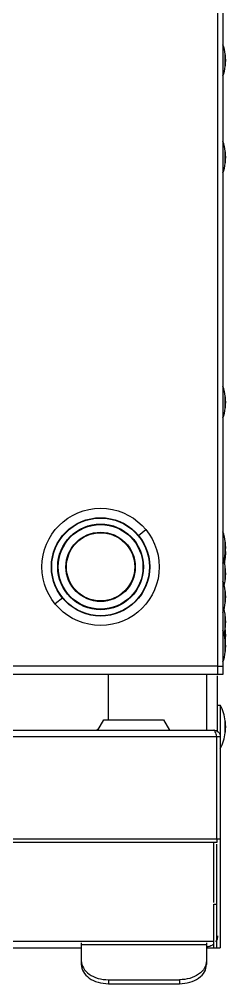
# Model space of a CAD drawing. Header units: inches. Extents: x 0 to 1338, y 51 to 562.
# Drawn here: x 1093.2 to 1131.1, y 51 to 228.1 of the extents above; entities that cross this region are included whole.
import ezdxf

# ---------------------------------------------------------------- set-up
doc = ezdxf.new("R2010")
doc.units = ezdxf.units.IN
doc.header["$LTSCALE"] = 0.5

msp = doc.modelspace()

# ---------------------------------------------------------------- linework, layer by layer
at = {"color": 253, "linetype": 'Continuous', "lineweight": 25}
for p, q in [((1129.58, 292.8), (1129.58, 107.8)), ((1130.58, 292.8), (1130.58, 107.8)), ((1131.01, 219.5), (1131.01, 221.7)), ((1131.01, 221.6), (1131.02, 221.6)), ((1131.02, 219.6), (1131.02, 221.6)), ((1131.01, 219.6), (1131.02, 219.6)), ((1131.01, 201.7), (1131.01, 203.9)), ((1131.01, 203.8), (1131.02, 203.8)), ((1131.02, 201.8), (1131.02, 203.8)), ((1131.01, 201.8), (1131.02, 201.8)), ((1131.01, 156.7), (1131.01, 158.9)), ((1131.01, 158.8), (1131.02, 158.8)), ((1131.02, 156.8), (1131.02, 158.8)), ((1131.01, 156.8), (1131.02, 156.8)), ((1116.46, 134.38), (1115.07, 133.25)), ((1113.05, 131.6), (1112.97, 131.53)), ((1114.22, 132.55), (1114.14, 132.49)), ((1131.01, 129.07), (1131.01, 132.22)), ((1131.01, 132.12), (1131.02, 132.12)), ((1131.02, 129.17), (1131.02, 132.12)), ((1131.01, 130.12), (1131.02, 130.12)), ((1131.01, 129.17), (1131.02, 129.17)), ((1131.01, 125.18), (1131.01, 127.38)), ((1131.01, 127.28), (1131.02, 127.28)), ((1131.02, 125.28), (1131.02, 127.28)), ((1131.01, 125.28), (1131.02, 125.28)), ((1102.03, 122.59), (1102.11, 122.65)), ((1103.2, 123.54), (1103.28, 123.61)), ((1131.01, 120.96), (1131.01, 123.16)), ((1131.01, 123.06), (1131.02, 123.06)), ((1131.02, 121.06), (1131.02, 123.06)), ((1101.18, 121.9), (1099.79, 120.76)), ((1131.01, 121.06), (1131.02, 121.06)), ((1131.01, 116.36), (1131.01, 118.56)), ((1131.01, 118.46), (1131.02, 118.46)), ((1131.02, 116.46), (1131.02, 118.46)), ((1131.01, 116.46), (1131.02, 116.46)), ((1131.01, 111.91), (1131.01, 116.1)), ((1131.01, 116), (1131.02, 116)), ((1131.02, 112.01), (1131.02, 116)), ((1131.01, 114.01), (1131.02, 114.01)), ((1131.01, 112.01), (1131.02, 112.01)), ((360.58, 109.4), (1129.58, 109.4)), ((1130.58, 109.3), (1129.58, 109.3)), ((1130.58, 107.8), (359.58, 107.8)), ((1109.58, 99.5), (1109.58, 107.8)), ((1127.58, 107.8), (1127.58, 97.6)), ((1129.58, 97.35), (1129.58, 107.59)), ((1129.58, 102.2), (1130.08, 102.2)), ((1130.08, 102.2), (1130.08, 96.65)), ((1107.6, 97.6), (1108.7, 99.5)), ((1108.7, 99.5), (1119.67, 99.5)), ((1119.67, 99.5), (1120.76, 97.6)), ((1131.01, 97.1), (1131.01, 99.3)), ((1131.01, 99.2), (1131.02, 99.2)), ((1131.02, 97.2), (1131.02, 99.2)), ((361.28, 97.6), (1128.88, 97.6)), ((1107.34, 97.6), (1107.73, 97.82)), ((360.08, 96.4), (1130.08, 96.4)), ((1129.48, 77.6), (1129.48, 96.4)), ((1130.08, 96.4), (1130.08, 57.6)), ((1131.01, 97.2), (1131.02, 97.2)), ((360.08, 77.6), (1130.08, 77.6)), ((360.68, 77), (1129.49, 77)), ((1128.88, 65.95), (1128.88, 77)), ((1129.48, 57.6), (1129.48, 76.65)), ((1128.88, 57.6), (1128.88, 65.6)), ((1128.88, 65.6), (1129.48, 65.6)), ((1128.88, 58.8), (361.28, 58.8)), ((384.58, 57.6), (1104.58, 57.6)), ((1104.58, 58.21), (1127.58, 58.21)), ((1104.58, 58.21), (1104.58, 54.56)), ((1127.58, 58.21), (1127.58, 54.56)), ((1127.58, 57.6), (1130.08, 57.6)), ((1109.58, 51.73), (1122.58, 51.73)), ((1109.58, 51.73), (1109.58, 51.02)), ((1122.58, 51.73), (1122.58, 51.02)), ((1109.58, 51.02), (1122.58, 51.02))]:
    msp.add_line(p, q, dxfattribs=at)
for radius in [10.76, 9.03, 8.97, 7.87, 7.77, 6.36, 6.26]:
    msp.add_circle((1108.13, 127.57), radius, dxfattribs=at)
for centre, start, end in [((1122.58, 220.6), 7.4356, 19.7499), ((1122.58, 220.6), 353.2437, 6.7563), ((1122.58, 220.6), 340.2501, 352.5644), ((1122.58, 202.8), 7.4356, 19.7499), ((1122.58, 202.8), 353.2437, 6.7563), ((1122.58, 202.8), 340.2501, 352.5644), ((1122.58, 157.8), 7.4356, 19.7499), ((1122.58, 157.8), 353.2437, 6.7563), ((1122.58, 157.8), 340.2501, 352.5644), ((1122.58, 131.12), 7.4356, 19.7499), ((1122.58, 131.12), 353.2437, 6.7563), ((1122.58, 131.12), 340.2501, 352.5644), ((1122.58, 130.17), 353.2437, 3.2085), ((1122.58, 126.28), 7.4356, 16.5498), ((1122.58, 130.17), 346.769, 352.5644), ((1122.58, 126.28), 353.2437, 6.7563), ((1122.58, 122.06), 7.4356, 19.7499), ((1122.58, 126.28), 345.64, 352.5644), ((1122.58, 122.06), 353.2437, 6.7563), ((1122.58, 122.06), 340.2501, 352.5644), ((1122.58, 117.46), 7.4356, 15.6997), ((1122.58, 117.46), 353.2437, 6.7563), ((1122.58, 113.01), 7.4356, 19.7499), ((1122.58, 117.46), 344.7953, 352.5644), ((1122.58, 115), 353.2437, 6.7563), ((1122.58, 113.01), 353.2437, 6.7563), ((1122.58, 113.01), 340.2501, 352.5644), ((1122.58, 98.2), 7.4356, 28.0725), ((1122.58, 98.2), 353.2437, 6.7563), ((1122.58, 98.2), 331.9275, 352.5644)]:
    msp.add_arc(centre, 8.5, start, end, dxfattribs=at)
for points in [[(1129.48, 96.4), (1129.43, 96.56), (1129.33, 96.87), (1129.18, 97.27), (1129.03, 97.54), (1128.93, 97.58), (1128.88, 97.6)], [(1128.88, 97.6), (1129.04, 97.58), (1129.35, 97.54), (1129.75, 97.27), (1130.03, 96.87), (1130.06, 96.56), (1130.08, 96.4)], [(1129.48, 77.6), (1129.48, 77.52), (1129.48, 77.36), (1129.48, 77.16), (1129.48, 77.03), (1129.48, 77.01), (1129.48, 77)], [(1128.88, 57.6), (1128.88, 57.62), (1128.88, 57.65), (1128.88, 57.93), (1128.88, 58.33), (1128.88, 58.64), (1128.88, 58.8)], [(1104.58, 55.26), (1104.66, 54.8), (1104.81, 53.87), (1105.96, 52.7), (1107.61, 51.89), (1108.93, 51.78), (1109.58, 51.73)], [(1127.58, 55.26), (1127.51, 54.8), (1127.35, 53.87), (1126.2, 52.7), (1124.55, 51.89), (1123.24, 51.78), (1122.58, 51.73)], [(1104.58, 54.56), (1104.66, 54.09), (1104.81, 53.17), (1105.96, 52), (1107.61, 51.18), (1108.93, 51.07), (1109.58, 51.02)], [(1122.58, 51.02), (1123.24, 51.07), (1124.55, 51.18), (1126.2, 52), (1127.35, 53.17), (1127.51, 54.09), (1127.58, 54.56)]]:
    msp.add_open_spline(points, degree=3, dxfattribs=at)
for points, knots in [([(1104.58, 58.55), (1104.58, 58.52), (1104.58, 58.44), (1104.58, 58.3), (1104.58, 58.21)], [0, 0, 0, 0, 0.3333333, 1, 1, 1, 1]), ([(1127.58, 58.55), (1127.58, 58.52), (1127.58, 58.44), (1127.58, 58.3), (1127.58, 58.21)], [0, 0, 0, 0, 0.333333, 1, 1, 1, 1]), ([(1129.58, 59.8), (1129.56, 59.53), (1129.53, 59.13), (1129.3, 58.82), (1129.22, 58.72)], [0, 0, 0, 0, 0.673459, 1, 1, 1, 1]), ([(1128.72, 58.2), (1128.6, 58.11), (1128.27, 57.85), (1127.85, 57.82), (1127.58, 57.8)], [0, 0, 0, 0, 0.363654, 1, 1, 1, 1])]:
    msp.add_open_spline(points, degree=3, knots=knots, dxfattribs=at)

doc.saveas('drawing.dxf')
